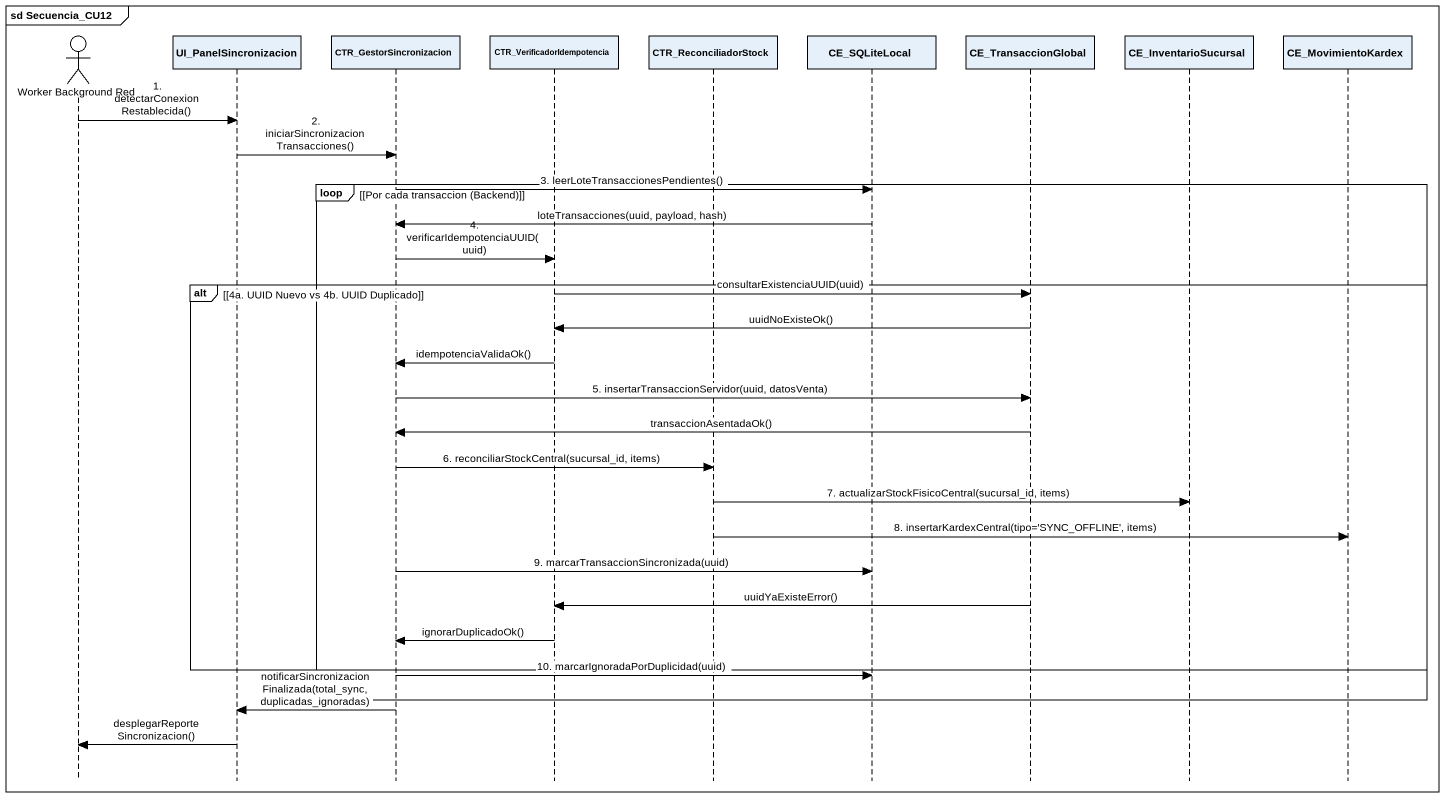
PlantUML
@startuml
mainframe sd Secuencia_CU12
hide footbox
actor "Worker Background Red" as Worker_Background_Red
participant UI_PanelSincronizacion
participant CTR_GestorSincronizacion
participant CTR_VerificadorIdempotencia
participant CTR_ReconciliadorStock
participant CE_SQLiteLocal
participant CE_TransaccionGlobal
participant CE_InventarioSucursal
participant CE_MovimientoKardex

Worker_Background_Red -> UI_PanelSincronizacion : 1. detectarConexionRestablecida()
UI_PanelSincronizacion -> CTR_GestorSincronizacion : 2. iniciarSincronizacionTransacciones()
loop [Por cada transaccion (Backend)]
  CTR_GestorSincronizacion -> CE_SQLiteLocal : 3. leerLoteTransaccionesPendientes()
  CE_SQLiteLocal -> CTR_GestorSincronizacion : loteTransacciones(uuid, payload, hash)
  CTR_GestorSincronizacion -> CTR_VerificadorIdempotencia : 4. verificarIdempotenciaUUID(uuid)
  alt [4a. UUID Nuevo vs 4b. UUID Duplicado]
    CTR_VerificadorIdempotencia -> CE_TransaccionGlobal : consultarExistenciaUUID(uuid)
    CE_TransaccionGlobal -> CTR_VerificadorIdempotencia : uuidNoExisteOk()
    CTR_VerificadorIdempotencia -> CTR_GestorSincronizacion : idempotenciaValidaOk()
    CTR_GestorSincronizacion -> CE_TransaccionGlobal : 5. insertarTransaccionServidor(uuid, datosVenta)
    CE_TransaccionGlobal -> CTR_GestorSincronizacion : transaccionAsentadaOk()
    CTR_GestorSincronizacion -> CTR_ReconciliadorStock : 6. reconciliarStockCentral(sucursal_id, items)
    CTR_ReconciliadorStock -> CE_InventarioSucursal : 7. actualizarStockFisicoCentral(sucursal_id, items)
    CTR_ReconciliadorStock -> CE_MovimientoKardex : 8. insertarKardexCentral(tipo='SYNC_OFFLINE', items)
    CTR_GestorSincronizacion -> CE_SQLiteLocal : 9. marcarTransaccionSincronizada(uuid)
    CE_TransaccionGlobal -> CTR_VerificadorIdempotencia : uuidYaExisteError()
    CTR_VerificadorIdempotencia -> CTR_GestorSincronizacion : ignorarDuplicadoOk()
  end
  CTR_GestorSincronizacion -> CE_SQLiteLocal : 10. marcarIgnoradaPorDuplicidad(uuid)
end
CTR_GestorSincronizacion -> UI_PanelSincronizacion : notificarSincronizacionFinalizada(total_sync, duplicadas_ignoradas)
UI_PanelSincronizacion -> Worker_Background_Red : desplegarReporteSincronizacion()
@enduml
